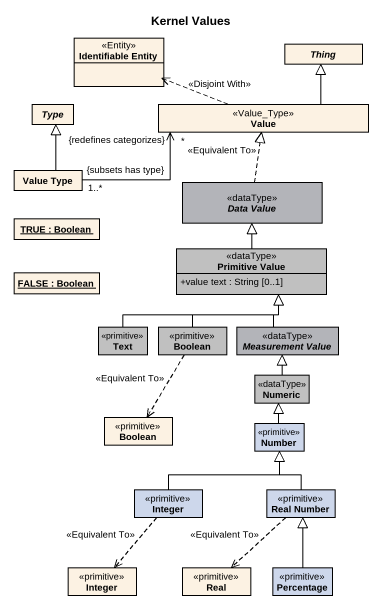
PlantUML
@startuml
title Kernel Values
hide circle
hide empty members
skinparam classAttributeIconSize 0
class "Identifiable Entity" as Identifiable_Entity <<Entity>>
abstract class Thing
abstract class Type
class Value <<Value_Type>>
class "Value Type" as Value_Type
abstract class "Data Value" as Data_Value <<dataType>> #B3B4B9
object "TRUE : Boolean" as TRUE
object "FALSE : Boolean" as FALSE
class "Primitive Value" as Primitive_Value <<dataType>> #C0C0C0 {
  +value text : String [0..1]
}
class Text <<primitive>> #C0C0C0
class Boolean <<primitive>> #C0C0C0
abstract class "Measurement Value" as Measurement_Value <<dataType>> #B3B4B9
class Numeric <<dataType>> #C0C0C0
class "Boolean" as Boolean_2 <<primitive>>
class Number <<primitive>> #CDD7EB
class Integer <<primitive>> #CDD7EB
class "Real Number" as Real_Number <<primitive>> #CDD7EB
class "Integer" as Integer_2 <<primitive>>
class Real <<primitive>>
class Percentage <<primitive>> #CDD7EB
Value .left.> Identifiable_Entity : <<Disjoint With>>
Value -up-|> Thing
Value_Type -up-|> Type
Value_Type "1..*\n{subsets has type}" -right-> "*\n{redefines categorizes}" Value
Data_Value .up.|> Value : <<Equivalent To>>
Primitive_Value -up-|> Data_Value
Text -right-|> Primitive_Value
Boolean -up-|> Primitive_Value
Boolean ..> Boolean_2 : <<Equivalent To>>
Measurement_Value -up-|> Primitive_Value
Numeric -up-|> Measurement_Value
Number -up-|> Numeric
Integer -right-|> Number
Integer ..> Integer_2 : <<Equivalent To>>
Real_Number -up-|> Number
Real_Number ..> Real : <<Equivalent To>>
Percentage -up-|> Real_Number
@enduml
